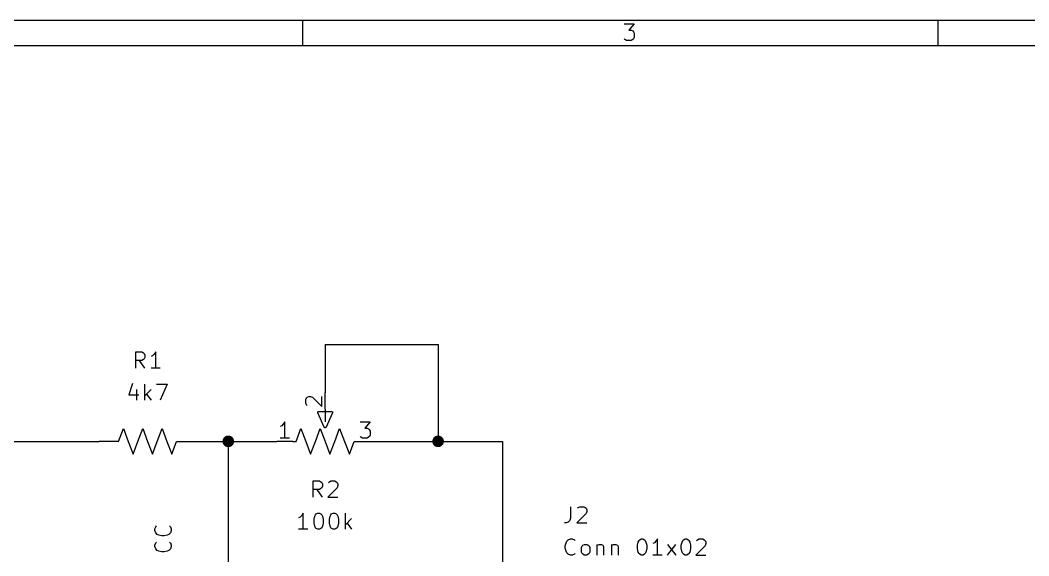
# Model space of a CAD drawing. Extents: x 0.4 to 11.3, y -7.9 to -0.4.
# Drawn here: x 3.455 to 6.58, y -2.055 to -0.394 of the extents above; entities that cross this region are included whole.
import ezdxf

# ---------------------------------------------------------------- set-up
doc = ezdxf.new("R2010")
doc.units = 0
doc.header["$MEASUREMENT"] = 0
for name, color, linetype in [('CYAN2', 4, 'CONTINUOUS'), ('GREEN3', 91, 'CONTINUOUS'), ('RED2', 1, 'CONTINUOUS'), ('RED3', 11, 'CONTINUOUS')]:
    doc.layers.add(name, color=color, linetype=linetype)

msp = doc.modelspace()

# ---------------------------------------------------------------- linework, layer by layer
at = {"layer": 'CYAN2', "linetype": 'CONTINUOUS'}
for p, q in [((3.8131, -1.4728), (3.8131, -1.4228)), ((3.8131, -1.4228), (3.8321, -1.4228)), ((3.8321, -1.4228), (3.8369, -1.4252)), ((3.8369, -1.4252), (3.8393, -1.4276)), ((3.8393, -1.4276), (3.8417, -1.4323)), ((3.8417, -1.4323), (3.8417, -1.4395)), ((3.8655, -1.4347), (3.8607, -1.4371)), ((3.8702, -1.4299), (3.8655, -1.4347)), ((3.875, -1.4228), (3.8702, -1.4299)), ((3.875, -1.4728), (3.875, -1.4228)), ((3.8321, -1.449), (3.8131, -1.449)), ((3.8417, -1.4728), (3.825, -1.449)), ((3.8369, -1.4466), (3.8321, -1.449)), ((3.8393, -1.4442), (3.8369, -1.4466)), ((3.8417, -1.4395), (3.8393, -1.4442)), ((3.8893, -1.4728), (3.8607, -1.4728)), ((3.8036, -1.5204), (3.7917, -1.5561)), ((3.8417, -1.5728), (3.8417, -1.5228)), ((3.8774, -1.5228), (3.9107, -1.5228)), ((3.9107, -1.5228), (3.8893, -1.5728)), ((3.7917, -1.5561), (3.8226, -1.5561)), ((3.8155, -1.5395), (3.8155, -1.5728)), ((3.8607, -1.5395), (3.8417, -1.5585)), ((3.8464, -1.5538), (3.8607, -1.5728)), ((4.3631, -1.8728), (4.3631, -1.8228)), ((4.3631, -1.8228), (4.3821, -1.8228)), ((4.3821, -1.8228), (4.3869, -1.8252)), ((4.3869, -1.8252), (4.3893, -1.8276)), ((4.3893, -1.8276), (4.3917, -1.8323)), ((4.3917, -1.8395), (4.3893, -1.8442)), ((4.3917, -1.8323), (4.3917, -1.8395)), ((4.4107, -1.8276), (4.4131, -1.8252)), ((4.4131, -1.8252), (4.4179, -1.8228)), ((4.4179, -1.8228), (4.4298, -1.8228)), ((4.4298, -1.8228), (4.4345, -1.8252)), ((4.4345, -1.8252), (4.4369, -1.8276)), ((4.4369, -1.8276), (4.4393, -1.8323)), ((4.4393, -1.8371), (4.4369, -1.8442)), ((4.4393, -1.8323), (4.4393, -1.8371)), ((4.3821, -1.849), (4.3631, -1.849)), ((4.3917, -1.8728), (4.375, -1.849)), ((4.3869, -1.8466), (4.3821, -1.849)), ((4.3893, -1.8442), (4.3869, -1.8466)), ((4.4369, -1.8442), (4.4083, -1.8728)), ((4.4083, -1.8728), (4.4393, -1.8728)), ((5.1606, -1.9028), (5.1606, -1.9385)), ((5.1606, -1.9028), (5.1606, -1.9385)), ((5.182, -1.9076), (5.1844, -1.9052)), ((5.182, -1.9076), (5.1844, -1.9052)), ((5.1844, -1.9052), (5.1891, -1.9028)), ((5.1844, -1.9052), (5.1891, -1.9028)), ((5.1891, -1.9028), (5.201, -1.9028)), ((5.1891, -1.9028), (5.201, -1.9028)), ((5.201, -1.9028), (5.2058, -1.9052)), ((5.201, -1.9028), (5.2058, -1.9052)), ((5.2058, -1.9052), (5.2082, -1.9076)), ((5.2058, -1.9052), (5.2082, -1.9076)), ((4.3226, -1.9347), (4.3179, -1.9371)), ((4.3274, -1.9299), (4.3226, -1.9347)), ((4.3321, -1.9228), (4.3274, -1.9299)), ((4.3321, -1.9728), (4.3321, -1.9228)), ((4.3655, -1.9418), (4.3679, -1.9323)), ((4.3679, -1.9323), (4.3702, -1.9276)), ((4.3702, -1.9276), (4.3726, -1.9252)), ((4.3726, -1.9252), (4.3774, -1.9228)), ((4.3774, -1.9228), (4.3821, -1.9228)), ((4.3821, -1.9228), (4.3869, -1.9252)), ((4.3869, -1.9252), (4.3893, -1.9276)), ((4.3893, -1.9276), (4.3917, -1.9323)), ((4.3917, -1.9323), (4.394, -1.9418)), ((4.4131, -1.9418), (4.4155, -1.9323)), ((4.4155, -1.9323), (4.4179, -1.9276)), ((4.4179, -1.9276), (4.4202, -1.9252)), ((4.4202, -1.9252), (4.425, -1.9228)), ((4.425, -1.9228), (4.4298, -1.9228)), ((4.4298, -1.9228), (4.4345, -1.9252)), ((4.4345, -1.9252), (4.4369, -1.9276)), ((4.4369, -1.9276), (4.4393, -1.9323)), ((4.4393, -1.9323), (4.4417, -1.9418)), ((4.4631, -1.9728), (4.4631, -1.9228)), ((5.2082, -1.9242), (5.1796, -1.9528)), ((5.2082, -1.9242), (5.1796, -1.9528)), ((5.2082, -1.9076), (5.2106, -1.9123)), ((5.2082, -1.9076), (5.2106, -1.9123)), ((5.2106, -1.9171), (5.2082, -1.9242)), ((5.2106, -1.9171), (5.2082, -1.9242)), ((5.2106, -1.9123), (5.2106, -1.9171)), ((5.2106, -1.9123), (5.2106, -1.9171)), ((3.8728, -1.9718), (3.8752, -1.9647)), ((3.8752, -1.9647), (3.8776, -1.9623)), ((3.918, -1.9623), (3.9204, -1.9647)), ((3.9204, -1.9647), (3.9228, -1.9718)), ((4.3655, -1.9538), (4.3655, -1.9418)), ((4.3679, -1.9633), (4.3655, -1.9538)), ((4.3702, -1.968), (4.3679, -1.9633)), ((4.3726, -1.9704), (4.3702, -1.968)), ((4.3893, -1.968), (4.3869, -1.9704)), ((4.3917, -1.9633), (4.3893, -1.968)), ((4.394, -1.9538), (4.3917, -1.9633)), ((4.394, -1.9418), (4.394, -1.9538)), ((4.4131, -1.9538), (4.4131, -1.9418)), ((4.4155, -1.9633), (4.4131, -1.9538)), ((4.4179, -1.968), (4.4155, -1.9633)), ((4.4202, -1.9704), (4.4179, -1.968)), ((4.4369, -1.968), (4.4345, -1.9704)), ((4.4393, -1.9633), (4.4369, -1.968)), ((4.4417, -1.9538), (4.4393, -1.9633)), ((4.4417, -1.9418), (4.4417, -1.9538)), ((4.4821, -1.9395), (4.4631, -1.9585)), ((4.4679, -1.9538), (4.4821, -1.9728)), ((5.1463, -1.9528), (5.1415, -1.9528)), ((5.1463, -1.9528), (5.1415, -1.9528)), ((5.1534, -1.9504), (5.1463, -1.9528)), ((5.1534, -1.9504), (5.1463, -1.9528)), ((5.1582, -1.9457), (5.1534, -1.9504)), ((5.1582, -1.9457), (5.1534, -1.9504)), ((5.1606, -1.9385), (5.1582, -1.9457)), ((5.1606, -1.9385), (5.1582, -1.9457)), ((5.1796, -1.9528), (5.2106, -1.9528)), ((5.1796, -1.9528), (5.2106, -1.9528)), ((3.8728, -1.9766), (3.8728, -1.9718)), ((3.8752, -1.9837), (3.8728, -1.9766)), ((3.88, -1.9885), (3.8752, -1.9837)), ((3.8847, -1.9909), (3.88, -1.9885)), ((3.8942, -1.9932), (3.8847, -1.9909)), ((3.9014, -1.9932), (3.8942, -1.9932)), ((3.9109, -1.9909), (3.9014, -1.9932)), ((3.9157, -1.9885), (3.9109, -1.9909)), ((3.9204, -1.9837), (3.9157, -1.9885)), ((3.9228, -1.9766), (3.9204, -1.9837)), ((3.9228, -1.9718), (3.9228, -1.9766)), ((4.3464, -1.9728), (4.3179, -1.9728)), ((4.3774, -1.9728), (4.3726, -1.9704)), ((4.3821, -1.9728), (4.3774, -1.9728)), ((4.3869, -1.9704), (4.3821, -1.9728)), ((4.425, -1.9728), (4.4202, -1.9704)), ((4.4298, -1.9728), (4.425, -1.9728)), ((4.4345, -1.9704), (4.4298, -1.9728)), ((3.8728, -2.0218), (3.8752, -2.0147)), ((3.8728, -2.0266), (3.8728, -2.0218)), ((3.8752, -2.0337), (3.8728, -2.0266)), ((3.8752, -2.0147), (3.8776, -2.0123)), ((3.918, -2.0123), (3.9204, -2.0147)), ((3.9204, -2.0147), (3.9228, -2.0218)), ((3.9228, -2.0266), (3.9204, -2.0337)), ((3.9228, -2.0218), (3.9228, -2.0266)), ((5.1439, -2.0242), (5.1463, -2.0147)), ((5.1439, -2.0242), (5.1463, -2.0147)), ((5.1439, -2.0314), (5.1439, -2.0242)), ((5.1439, -2.0314), (5.1439, -2.0242)), ((5.1463, -2.0147), (5.1487, -2.0099)), ((5.1463, -2.0147), (5.1487, -2.0099)), ((5.1487, -2.0099), (5.1534, -2.0052)), ((5.1487, -2.0099), (5.1534, -2.0052)), ((5.1534, -2.0052), (5.1606, -2.0028)), ((5.1534, -2.0052), (5.1606, -2.0028)), ((5.1606, -2.0028), (5.1653, -2.0028)), ((5.1606, -2.0028), (5.1653, -2.0028)), ((5.1653, -2.0028), (5.1725, -2.0052)), ((5.1653, -2.0028), (5.1725, -2.0052)), ((5.1725, -2.0052), (5.1749, -2.0076)), ((5.1725, -2.0052), (5.1749, -2.0076)), ((5.1939, -2.029), (5.1963, -2.0242)), ((5.1939, -2.029), (5.1963, -2.0242)), ((5.1939, -2.0433), (5.1939, -2.029)), ((5.1939, -2.0433), (5.1939, -2.029)), ((5.1963, -2.0242), (5.1987, -2.0218)), ((5.1963, -2.0242), (5.1987, -2.0218)), ((5.1987, -2.0218), (5.2034, -2.0195)), ((5.1987, -2.0218), (5.2034, -2.0195)), ((5.2034, -2.0195), (5.2106, -2.0195)), ((5.2034, -2.0195), (5.2106, -2.0195)), ((5.2106, -2.0195), (5.2153, -2.0218)), ((5.2106, -2.0195), (5.2153, -2.0218)), ((5.2153, -2.0218), (5.2177, -2.0242)), ((5.2153, -2.0218), (5.2177, -2.0242)), ((5.2177, -2.0242), (5.2201, -2.029)), ((5.2177, -2.0242), (5.2201, -2.029)), ((5.2201, -2.029), (5.2201, -2.0433)), ((5.2201, -2.029), (5.2201, -2.0433)), ((5.2415, -2.0195), (5.2415, -2.0528)), ((5.2415, -2.0195), (5.2415, -2.0528)), ((5.2415, -2.0242), (5.2439, -2.0218)), ((5.2415, -2.0242), (5.2439, -2.0218)), ((5.2439, -2.0218), (5.2487, -2.0195)), ((5.2439, -2.0218), (5.2487, -2.0195)), ((5.2487, -2.0195), (5.2558, -2.0195)), ((5.2487, -2.0195), (5.2558, -2.0195)), ((5.2558, -2.0195), (5.2606, -2.0218)), ((5.2558, -2.0195), (5.2606, -2.0218)), ((5.2606, -2.0218), (5.2629, -2.0266)), ((5.2606, -2.0218), (5.2629, -2.0266)), ((5.2629, -2.0266), (5.2629, -2.0528)), ((5.2629, -2.0266), (5.2629, -2.0528)), ((5.2868, -2.0195), (5.2868, -2.0528)), ((5.2868, -2.0195), (5.2868, -2.0528)), ((5.2868, -2.0242), (5.2891, -2.0218)), ((5.2868, -2.0242), (5.2891, -2.0218)), ((5.2891, -2.0218), (5.2939, -2.0195)), ((5.2891, -2.0218), (5.2939, -2.0195)), ((5.2939, -2.0195), (5.301, -2.0195)), ((5.2939, -2.0195), (5.301, -2.0195)), ((5.301, -2.0195), (5.3058, -2.0218)), ((5.301, -2.0195), (5.3058, -2.0218)), ((5.3058, -2.0218), (5.3082, -2.0266)), ((5.3058, -2.0218), (5.3082, -2.0266)), ((5.3082, -2.0266), (5.3082, -2.0528)), ((5.3082, -2.0266), (5.3082, -2.0528)), ((5.3677, -2.0218), (5.3701, -2.0123)), ((5.3677, -2.0218), (5.3701, -2.0123)), ((5.3677, -2.0338), (5.3677, -2.0218)), ((5.3677, -2.0338), (5.3677, -2.0218)), ((5.3701, -2.0123), (5.3725, -2.0076)), ((5.3701, -2.0123), (5.3725, -2.0076)), ((5.3725, -2.0076), (5.3748, -2.0052)), ((5.3725, -2.0076), (5.3748, -2.0052)), ((5.3748, -2.0052), (5.3796, -2.0028)), ((5.3748, -2.0052), (5.3796, -2.0028)), ((5.3796, -2.0028), (5.3844, -2.0028)), ((5.3796, -2.0028), (5.3844, -2.0028)), ((5.3844, -2.0028), (5.3891, -2.0052)), ((5.3844, -2.0028), (5.3891, -2.0052)), ((5.3891, -2.0052), (5.3915, -2.0076)), ((5.3891, -2.0052), (5.3915, -2.0076)), ((5.3915, -2.0076), (5.3939, -2.0123)), ((5.3915, -2.0076), (5.3939, -2.0123)), ((5.3939, -2.0123), (5.3963, -2.0218)), ((5.3939, -2.0123), (5.3963, -2.0218)), ((5.3963, -2.0218), (5.3963, -2.0338)), ((5.3963, -2.0218), (5.3963, -2.0338)), ((5.4201, -2.0147), (5.4153, -2.0171)), ((5.4201, -2.0147), (5.4153, -2.0171)), ((5.4248, -2.0099), (5.4201, -2.0147)), ((5.4248, -2.0099), (5.4201, -2.0147)), ((5.4296, -2.0028), (5.4248, -2.0099)), ((5.4296, -2.0028), (5.4248, -2.0099)), ((5.4296, -2.0528), (5.4296, -2.0028)), ((5.4296, -2.0528), (5.4296, -2.0028)), ((5.4606, -2.0528), (5.4867, -2.0195)), ((5.4606, -2.0195), (5.4867, -2.0528)), ((5.4606, -2.0528), (5.4867, -2.0195)), ((5.4606, -2.0195), (5.4867, -2.0528)), ((5.5034, -2.0218), (5.5058, -2.0123)), ((5.5034, -2.0218), (5.5058, -2.0123)), ((5.5034, -2.0338), (5.5034, -2.0218)), ((5.5034, -2.0338), (5.5034, -2.0218)), ((5.5058, -2.0123), (5.5082, -2.0076)), ((5.5058, -2.0123), (5.5082, -2.0076)), ((5.5082, -2.0076), (5.5106, -2.0052)), ((5.5082, -2.0076), (5.5106, -2.0052)), ((5.5106, -2.0052), (5.5153, -2.0028)), ((5.5106, -2.0052), (5.5153, -2.0028)), ((5.5153, -2.0028), (5.5201, -2.0028)), ((5.5153, -2.0028), (5.5201, -2.0028)), ((5.5201, -2.0028), (5.5248, -2.0052)), ((5.5201, -2.0028), (5.5248, -2.0052)), ((5.5248, -2.0052), (5.5272, -2.0076)), ((5.5248, -2.0052), (5.5272, -2.0076)), ((5.5272, -2.0076), (5.5296, -2.0123)), ((5.5272, -2.0076), (5.5296, -2.0123)), ((5.5296, -2.0123), (5.532, -2.0218)), ((5.5296, -2.0123), (5.532, -2.0218)), ((5.532, -2.0218), (5.532, -2.0338)), ((5.532, -2.0218), (5.532, -2.0338)), ((5.5772, -2.0242), (5.5487, -2.0528)), ((5.5772, -2.0242), (5.5487, -2.0528)), ((5.551, -2.0076), (5.5534, -2.0052)), ((5.551, -2.0076), (5.5534, -2.0052)), ((5.5534, -2.0052), (5.5582, -2.0028)), ((5.5534, -2.0052), (5.5582, -2.0028)), ((5.5582, -2.0028), (5.5701, -2.0028)), ((5.5582, -2.0028), (5.5701, -2.0028)), ((5.5701, -2.0028), (5.5748, -2.0052)), ((5.5701, -2.0028), (5.5748, -2.0052)), ((5.5748, -2.0052), (5.5772, -2.0076)), ((5.5748, -2.0052), (5.5772, -2.0076)), ((5.5772, -2.0076), (5.5796, -2.0123)), ((5.5772, -2.0076), (5.5796, -2.0123)), ((5.5796, -2.0171), (5.5772, -2.0242)), ((5.5796, -2.0171), (5.5772, -2.0242)), ((5.5796, -2.0123), (5.5796, -2.0171)), ((5.5796, -2.0123), (5.5796, -2.0171)), ((3.88, -2.0385), (3.8752, -2.0337)), ((3.8847, -2.0409), (3.88, -2.0385)), ((3.8942, -2.0432), (3.8847, -2.0409)), ((3.9014, -2.0432), (3.8942, -2.0432)), ((3.9109, -2.0409), (3.9014, -2.0432)), ((3.9157, -2.0385), (3.9109, -2.0409)), ((3.9204, -2.0337), (3.9157, -2.0385)), ((5.1463, -2.0409), (5.1439, -2.0314)), ((5.1463, -2.0409), (5.1439, -2.0314)), ((5.1487, -2.0457), (5.1463, -2.0409)), ((5.1487, -2.0457), (5.1463, -2.0409)), ((5.1534, -2.0504), (5.1487, -2.0457)), ((5.1534, -2.0504), (5.1487, -2.0457)), ((5.1606, -2.0528), (5.1534, -2.0504)), ((5.1606, -2.0528), (5.1534, -2.0504)), ((5.1653, -2.0528), (5.1606, -2.0528)), ((5.1653, -2.0528), (5.1606, -2.0528)), ((5.1725, -2.0504), (5.1653, -2.0528)), ((5.1725, -2.0504), (5.1653, -2.0528)), ((5.1749, -2.048), (5.1725, -2.0504)), ((5.1749, -2.048), (5.1725, -2.0504)), ((5.1963, -2.048), (5.1939, -2.0433)), ((5.1963, -2.048), (5.1939, -2.0433)), ((5.1987, -2.0504), (5.1963, -2.048)), ((5.1987, -2.0504), (5.1963, -2.048)), ((5.2034, -2.0528), (5.1987, -2.0504)), ((5.2034, -2.0528), (5.1987, -2.0504)), ((5.2106, -2.0528), (5.2034, -2.0528)), ((5.2106, -2.0528), (5.2034, -2.0528)), ((5.2153, -2.0504), (5.2106, -2.0528)), ((5.2153, -2.0504), (5.2106, -2.0528)), ((5.2177, -2.048), (5.2153, -2.0504)), ((5.2177, -2.048), (5.2153, -2.0504)), ((5.2201, -2.0433), (5.2177, -2.048)), ((5.2201, -2.0433), (5.2177, -2.048)), ((5.3701, -2.0433), (5.3677, -2.0338)), ((5.3701, -2.0433), (5.3677, -2.0338)), ((5.3725, -2.048), (5.3701, -2.0433)), ((5.3725, -2.048), (5.3701, -2.0433)), ((5.3748, -2.0504), (5.3725, -2.048)), ((5.3748, -2.0504), (5.3725, -2.048)), ((5.3796, -2.0528), (5.3748, -2.0504)), ((5.3796, -2.0528), (5.3748, -2.0504)), ((5.3844, -2.0528), (5.3796, -2.0528)), ((5.3844, -2.0528), (5.3796, -2.0528)), ((5.3891, -2.0504), (5.3844, -2.0528)), ((5.3891, -2.0504), (5.3844, -2.0528)), ((5.3915, -2.048), (5.3891, -2.0504)), ((5.3915, -2.048), (5.3891, -2.0504)), ((5.3939, -2.0433), (5.3915, -2.048)), ((5.3939, -2.0433), (5.3915, -2.048)), ((5.3963, -2.0338), (5.3939, -2.0433)), ((5.3963, -2.0338), (5.3939, -2.0433)), ((5.4439, -2.0528), (5.4153, -2.0528)), ((5.4439, -2.0528), (5.4153, -2.0528)), ((5.5058, -2.0433), (5.5034, -2.0338)), ((5.5058, -2.0433), (5.5034, -2.0338)), ((5.5082, -2.048), (5.5058, -2.0433)), ((5.5082, -2.048), (5.5058, -2.0433)), ((5.5106, -2.0504), (5.5082, -2.048)), ((5.5106, -2.0504), (5.5082, -2.048)), ((5.5153, -2.0528), (5.5106, -2.0504)), ((5.5153, -2.0528), (5.5106, -2.0504)), ((5.5201, -2.0528), (5.5153, -2.0528)), ((5.5201, -2.0528), (5.5153, -2.0528)), ((5.5248, -2.0504), (5.5201, -2.0528)), ((5.5248, -2.0504), (5.5201, -2.0528)), ((5.5272, -2.048), (5.5248, -2.0504)), ((5.5272, -2.048), (5.5248, -2.0504)), ((5.5296, -2.0433), (5.5272, -2.048)), ((5.5296, -2.0433), (5.5272, -2.048)), ((5.532, -2.0338), (5.5296, -2.0433)), ((5.532, -2.0338), (5.5296, -2.0433)), ((5.5487, -2.0528), (5.5796, -2.0528)), ((5.5487, -2.0528), (5.5796, -2.0528))]:
    msp.add_line(p, q, dxfattribs=at)
at = {"layer": 'GREEN3', "linetype": 'CONTINUOUS'}
for p, q in [((4.4, -1.4), (4.75, -1.4)), ((4.4, -1.4), (4.4, -1.55)), ((4.75, -1.4), (4.75, -1.7)), ((3, -1.7), (3.7, -1.7)), ((4, -1.7), (4.1, -1.7)), ((4.1, -1.7), (4.1, -2.35)), ((4.1, -1.7), (4.25, -1.7)), ((4.55, -1.7), (4.75, -1.7)), ((4.75, -1.7), (4.95, -1.7)), ((4.95, -1.7), (4.95, -2.45))]:
    msp.add_line(p, q, dxfattribs=at)
at = {"layer": 'GREEN3', "const_width": 0.018}
for points in [[(4.091, -1.7, 1), (4.109, -1.7, 1)], [(4.741, -1.7, 1), (4.759, -1.7, 1)]]:
    msp.add_lwpolyline(points, format="xyb", close=True, dxfattribs=at)
at = {"layer": 'RED2', "linetype": 'CONTINUOUS'}
for p, q in [((0.3937, -0.3937), (11.2993, -0.3937)), ((4.3307, -0.4724), (4.3307, -0.3937)), ((5.3262, -0.4053), (5.3578, -0.4053)), ((5.3578, -0.4053), (5.3408, -0.4248)), ((6.2992, -0.4724), (6.2992, -0.3937)), ((5.3408, -0.4248), (5.3481, -0.4248)), ((5.3481, -0.4248), (5.353, -0.4272)), ((5.353, -0.4272), (5.3554, -0.4296)), ((5.3554, -0.4296), (5.3578, -0.4345)), ((5.3578, -0.4345), (5.3578, -0.4467)), ((5.3286, -0.454), (5.3262, -0.4516)), ((5.3335, -0.4564), (5.3286, -0.454)), ((5.3481, -0.4564), (5.3335, -0.4564)), ((5.353, -0.454), (5.3481, -0.4564)), ((5.3554, -0.4516), (5.353, -0.454)), ((5.3578, -0.4467), (5.3554, -0.4516)), ((0.4724, -0.4724), (11.2206, -0.4724)), ((4.4, -1.6), (4.4, -1.55)), ((4.377, -1.6095), (4.3771, -1.6094)), ((4.3771, -1.6101), (4.377, -1.6095)), ((4.3771, -1.6094), (4.3773, -1.6089)), ((4.3771, -1.6094), (4.3771, -1.6094)), ((4.3771, -1.6106), (4.3771, -1.6101)), ((4.3771, -1.6107), (4.3771, -1.6106)), ((4.3771, -1.6106), (4.3771, -1.6106)), ((4.3773, -1.6112), (4.3771, -1.6107)), ((4.3773, -1.6089), (4.3775, -1.6084)), ((4.3973, -1.6562), (4.3773, -1.6112)), ((4.3775, -1.6083), (4.3779, -1.608)), ((4.3775, -1.6084), (4.3775, -1.6083)), ((4.3775, -1.6084), (4.3775, -1.6084)), ((4.3779, -1.608), (4.3783, -1.6076)), ((4.3783, -1.6075), (4.3789, -1.6073)), ((4.3783, -1.6076), (4.3783, -1.6075)), ((4.3783, -1.6075), (4.3783, -1.6075)), ((4.3789, -1.6073), (4.3793, -1.6071)), ((4.3793, -1.6071), (4.3794, -1.6071)), ((4.3794, -1.6071), (4.38, -1.607)), ((4.3794, -1.6071), (4.3794, -1.6071)), ((4.38, -1.607), (4.42, -1.607)), ((4.4, -1.6), (4.4, -1.64)), ((4.4227, -1.6112), (4.4027, -1.6562)), ((4.42, -1.607), (4.4206, -1.6071)), ((4.4206, -1.6071), (4.4206, -1.6071)), ((4.4206, -1.6071), (4.4207, -1.6071)), ((4.4207, -1.6071), (4.4211, -1.6073)), ((4.4211, -1.6073), (4.4217, -1.6075)), ((4.4217, -1.6075), (4.4217, -1.6075)), ((4.4217, -1.6075), (4.4217, -1.6076)), ((4.4217, -1.6076), (4.4221, -1.608)), ((4.4221, -1.608), (4.4225, -1.6083)), ((4.4225, -1.6083), (4.4225, -1.6084)), ((4.4225, -1.6084), (4.4225, -1.6084)), ((4.4225, -1.6084), (4.4227, -1.6089)), ((4.4227, -1.6089), (4.4229, -1.6094)), ((4.4229, -1.6107), (4.4227, -1.6112)), ((4.4229, -1.6094), (4.4229, -1.6094)), ((4.4229, -1.6094), (4.423, -1.6095)), ((4.423, -1.6095), (4.4229, -1.6101)), ((4.4229, -1.6101), (4.4229, -1.6106)), ((4.4229, -1.6106), (4.4229, -1.6106)), ((4.4229, -1.6106), (4.4229, -1.6107)), ((4.3974, -1.6565), (4.3973, -1.6562)), ((4.4027, -1.6562), (4.4026, -1.6565)), ((3.76, -1.7), (3.775, -1.66)), ((3.775, -1.66), (3.79, -1.7)), ((3.82, -1.7), (3.835, -1.66)), ((3.835, -1.66), (3.85, -1.7)), ((3.88, -1.7), (3.895, -1.66)), ((3.895, -1.66), (3.91, -1.7)), ((4.31, -1.7), (4.325, -1.66)), ((4.325, -1.66), (4.34, -1.7)), ((4.37, -1.7), (4.385, -1.66)), ((4.385, -1.66), (4.4, -1.7)), ((4.3975, -1.6566), (4.3974, -1.6565)), ((4.3976, -1.6567), (4.3975, -1.6566)), ((4.3975, -1.6566), (4.3975, -1.6566)), ((4.3979, -1.6571), (4.3976, -1.6567)), ((4.3983, -1.6574), (4.3979, -1.6571)), ((4.3983, -1.6575), (4.3983, -1.6574)), ((4.3984, -1.6575), (4.3983, -1.6575)), ((4.3989, -1.6577), (4.3984, -1.6575)), ((4.3993, -1.6579), (4.3989, -1.6577)), ((4.3994, -1.6579), (4.3993, -1.6579)), ((4.3995, -1.658), (4.3994, -1.6579)), ((4.4, -1.6579), (4.3995, -1.658)), ((4.4005, -1.658), (4.4, -1.6579)), ((4.4006, -1.6579), (4.4005, -1.658)), ((4.4007, -1.6579), (4.4006, -1.6579)), ((4.4011, -1.6577), (4.4007, -1.6579)), ((4.4016, -1.6575), (4.4011, -1.6577)), ((4.4017, -1.6575), (4.4016, -1.6575)), ((4.4021, -1.6571), (4.4017, -1.6574)), ((4.4017, -1.6574), (4.4017, -1.6575)), ((4.4024, -1.6567), (4.4021, -1.6571)), ((4.4025, -1.6566), (4.4024, -1.6567)), ((4.4026, -1.6565), (4.4025, -1.6566)), ((4.4025, -1.6566), (4.4025, -1.6566)), ((4.43, -1.7), (4.445, -1.66)), ((4.445, -1.66), (4.46, -1.7)), ((3.75, -1.7), (3.7, -1.7)), ((3.76, -1.7), (3.75, -1.7)), ((3.79, -1.7), (3.805, -1.74)), ((3.805, -1.74), (3.82, -1.7)), ((3.85, -1.7), (3.865, -1.74)), ((3.865, -1.74), (3.88, -1.7)), ((3.91, -1.7), (3.925, -1.74)), ((3.925, -1.74), (3.94, -1.7)), ((3.94, -1.7), (3.95, -1.7)), ((3.95, -1.7), (4, -1.7)), ((4.3, -1.7), (4.25, -1.7)), ((4.3, -1.7), (4.31, -1.7)), ((4.34, -1.7), (4.355, -1.74)), ((4.355, -1.74), (4.37, -1.7)), ((4.4, -1.7), (4.415, -1.74)), ((4.415, -1.74), (4.43, -1.7)), ((4.46, -1.7), (4.475, -1.74)), ((4.475, -1.74), (4.49, -1.7)), ((4.49, -1.7), (4.5, -1.7)), ((4.5, -1.7), (4.55, -1.7))]:
    msp.add_line(p, q, dxfattribs=at)
at = {"layer": 'RED3', "linetype": 'CONTINUOUS'}
for p, q in [((4.3446, -1.5631), (4.3494, -1.5607)), ((4.3494, -1.5607), (4.3542, -1.5607)), ((4.3542, -1.5607), (4.3613, -1.5631)), ((4.3899, -1.5917), (4.3899, -1.5607)), ((4.3399, -1.5702), (4.3423, -1.5655)), ((4.3399, -1.5821), (4.3399, -1.5702)), ((4.3423, -1.5869), (4.3399, -1.5821)), ((4.3423, -1.5655), (4.3446, -1.5631)), ((4.3446, -1.5893), (4.3423, -1.5869)), ((4.3613, -1.5631), (4.3899, -1.5917)), ((4.2655, -1.6518), (4.2607, -1.6542)), ((4.2702, -1.647), (4.2655, -1.6518)), ((4.275, -1.6399), (4.2702, -1.647)), ((4.275, -1.6899), (4.275, -1.6399)), ((4.5083, -1.6399), (4.5393, -1.6399)), ((4.5393, -1.6399), (4.5226, -1.6589)), ((4.5107, -1.6875), (4.5083, -1.6851)), ((4.5155, -1.6899), (4.5107, -1.6875)), ((4.5226, -1.6589), (4.5298, -1.6589)), ((4.5298, -1.6589), (4.5345, -1.6613)), ((4.5345, -1.6875), (4.5298, -1.6899)), ((4.5345, -1.6613), (4.5369, -1.6637)), ((4.5369, -1.6851), (4.5345, -1.6875)), ((4.5369, -1.6637), (4.5393, -1.6684)), ((4.5393, -1.6804), (4.5369, -1.6851)), ((4.5393, -1.6684), (4.5393, -1.6804)), ((4.2893, -1.6899), (4.2607, -1.6899)), ((4.5298, -1.6899), (4.5155, -1.6899))]:
    msp.add_line(p, q, dxfattribs=at)

doc.saveas('drawing.dxf')
